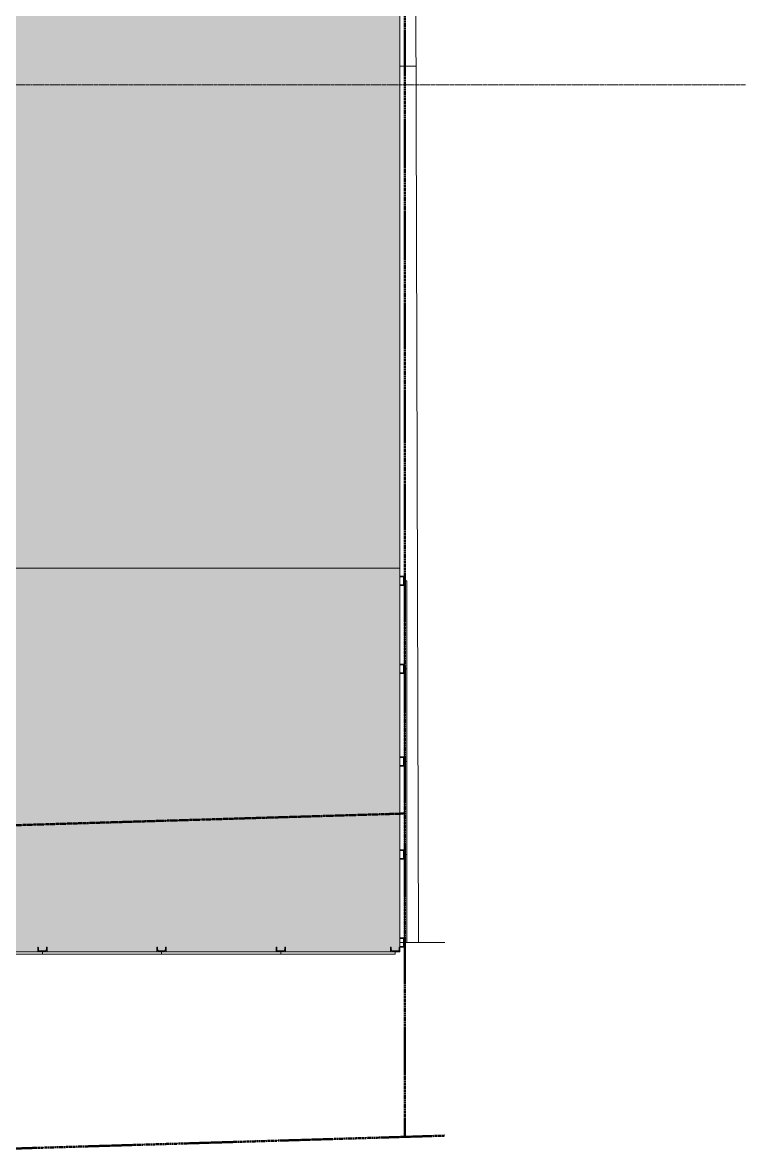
# Model space of a CAD drawing. Header units: inches. Extents: x -4218 to -1830, y 9756 to 12426.
# Drawn here: x -2062.7 to -1830.2, y 9823.9 to 10187.2 of the extents above; entities that cross this region are included whole.
import ezdxf

# ---------------------------------------------------------------- set-up
doc = ezdxf.new("R2010")
doc.units = ezdxf.units.IN
doc.header["$MEASUREMENT"] = 0
for name, pattern in [('Dash 1_16_', [0.125, 0.0625, -0.0625]), ('Double Dash 3_8_', [1, 0.375, -0.125, 0.125, -0.125, 0.125, -0.125]), ('Grid Line 1_2_', [0.875, 0.5, -0.125, 0.125, -0.125])]:
    doc.linetypes.add(name, pattern=pattern)
for name, color, linetype, lineweight in [('0-1', 7, 'Continuous', 5), ('A-FLOR-5', 192, 'Continuous', 9), ('A-FLOR-6', 71, 'Continuous', 13), ('A-FLOR-PATT-1', 9, 'Continuous', 9), ('A-GLAZ-CURT', 52, 'Continuous', 9), ('A-GLAZ-CWMG', 51, 'Continuous', 9), ('C-PROP-LINE', 91, 'Double Dash 3_8_', 50), ('C-PROP-LINE-1', 91, 'Dash 1_16_', 50), ('C-TOPO', 7, 'Continuous', 9), ('S-FNDN-5', 32, 'Continuous', 9), ('S-GRID-1', 1, 'Grid Line 1_2_', 9)]:
    doc.layers.add(name, color=color, linetype=linetype, lineweight=lineweight)
pattern_1 = [(0, (0, 0), (15.36, 3.84), [1.267, -10.253, 1.267, -10.253, -61.44]), (0, (0, 0), (15.36, 3.84), [-23.04, 1.267, -21.773, 1.267, -10.253, -26.88]), (0, (0, 0), (15.36, 3.84), [-57.6, 1.267, -6.413, 1.267, -17.933]), (120, (5.76, 1.92), (-11.0055376, 11.3821502), [1.267, -10.253, 1.267, -10.253, -61.44]), (120, (5.76, 1.92), (-11.0055376, 11.3821502), [-23.04, 1.267, -21.773, 1.267, -10.253, -26.88]), (120, (5.76, 1.92), (-11.0055376, 11.3821502), [-57.6, 1.267, -6.413, 1.267, -17.933]), (240, (7.68, 9.6), (-4.3544624, -15.2221502), [1.267, -10.253, 1.267, -10.253, -61.44]), (240, (7.68, 9.6), (-4.3544624, -15.2221502), [-23.04, 1.267, -21.773, 1.267, -10.253, -26.88]), (240, (7.68, 9.6), (-4.3544624, -15.2221502), [-57.6, 1.267, -6.413, 1.267, -17.933])]

# ---------------------------------------------------------------- blocks, each defined once
blk = doc.blocks.new('CTR  - Topography_rvt-1-BACKGROUND - 1ST FLOOR')
at = {"layer": 'C-TOPO'}
for p, q in [((-1941.32, 12087.19), (-1935.34, 9891.19)), ((-1940.14, 9891.19), (-1941.32, 9891.19)), ((-1926.87, 9891.19), (-1939.07, 9891.19))]:
    blk.add_line(p, q, dxfattribs=at)
blk = doc.blocks.new('Basic Wall _ EXT - C8AØF - _10_ CONCRETE _ 2_ EPS INSUL_ - ___-2578963-BACKGROUND - 1ST FLOOR')
at = {"layer": 'S-FNDN-5'}
for p, q in [((-1941.32, 10173.19), (-1936.11, 10173.19)), ((-1936.11, 10173.19), (-1941.32, 10173.19)), ((-1935.38, 9906.46), (-1935.38, 9891.19))]:
    blk.add_line(p, q, dxfattribs=at)
blk = doc.blocks.new('Horizontal_Siding - Horizontal_Siding-2907272-BACKGROUND - 1ST FLOOR')
at = {"layer": 'A-GLAZ-CURT'}
for p, q in [((-18.42, 2.25), (18.42, 2.25)), ((-18.42, 1.5), (-18.42, 2.25)), ((16.92, 1.5), (-16.92, 1.5)), ((18.42, 2.25), (18.42, 1.5))]:
    blk.add_line(p, q, dxfattribs=at)
blk = doc.blocks.new('Horizontal_Siding - Horizontal_Siding-2907273-BACKGROUND - 1ST FLOOR')
at = {"layer": 'A-GLAZ-CURT'}
for p, q in [((-19.17, 2.25), (19.17, 2.25)), ((-19.17, 1.5), (-19.17, 2.25)), ((17.67, 1.5), (-17.67, 1.5)), ((19.17, 2.25), (19.17, 1.5))]:
    blk.add_line(p, q, dxfattribs=at)
blk = doc.blocks.new('Rectangular Mullion - RAILING POST-2666422-BACKGROUND - 1ST FLOOR')
at = {"layer": 'A-GLAZ-CWMG'}
for p, q in [((-1.5, -1.5), (-1.5, 0)), ((1.5, 0), (1.5, -1.5)), ((1.5, -1.5), (-1.5, -1.5)), ((-1.29, -0.21), (-1.22, -1.18)), ((-1.22, -1.18), (1.22, -1.18)), ((1.22, -1.18), (1.29, -0.21))]:
    blk.add_line(p, q, dxfattribs=at)
for centre, radius, start, end in [((-1.5, -0.21), 0.211, 359.472, 90), ((1.5, -0.21), 0.21, 90, 180.528)]:
    blk.add_arc(centre, radius, start, end, dxfattribs=at)
blk = doc.blocks.new('Rectangular Mullion - RAILING POST-2806288-BACKGROUND - 1ST FLOOR')
at = {"layer": 'A-GLAZ-CWMG'}
for p, q in [((-3, 0), (-3, -1.5)), ((0, -1.5), (0, 0)), ((-3, -1.5), (0, -1.5)), ((-2.72, -1.18), (-2.79, -0.21)), ((-0.28, -1.18), (-2.72, -1.18)), ((-0.21, -0.21), (-0.28, -1.18))]:
    blk.add_line(p, q, dxfattribs=at)
for centre, radius, start, end in [((-3, -0.21), 0.211, 359.472, 90), ((0, -0.21), 0.21, 90, 180.528)]:
    blk.add_arc(centre, radius, start, end, dxfattribs=at)
blk = doc.blocks.new('Horizontal_Siding - Horizontal_Siding-2867638-BACKGROUND - 1ST FLOOR')
at = {"layer": 'A-GLAZ-CURT'}
for p, q in [((-14.18, -2.25), (-14.18, -1.5)), ((14.18, -2.25), (-14.18, -2.25)), ((-12.68, -1.5), (12.68, -1.5)), ((14.18, -1.5), (14.18, -2.25))]:
    blk.add_line(p, q, dxfattribs=at)
blk = doc.blocks.new('Horizontal_Siding - Horizontal_Siding-2867639-BACKGROUND - 1ST FLOOR')
at = {"layer": 'A-GLAZ-CURT'}
for p, q in [((-14.92, -2.25), (-14.92, -1.5)), ((14.92, -2.25), (-14.92, -2.25)), ((-13.42, -1.5), (13.42, -1.5)), ((14.92, -1.5), (14.92, -2.25))]:
    blk.add_line(p, q, dxfattribs=at)
blk = doc.blocks.new('Rectangular Mullion - RAILING POST-2669761-BACKGROUND - 1ST FLOOR')
at = {"layer": 'A-GLAZ-CWMG'}
for p, q in [((-1.5, 1.5), (1.5, 1.5)), ((-1.5, 0), (-1.5, 1.5)), ((-1.22, 1.18), (-1.29, 0.21)), ((1.22, 1.18), (-1.22, 1.18)), ((1.29, 0.21), (1.22, 1.18)), ((1.5, 1.5), (1.5, 0))]:
    blk.add_line(p, q, dxfattribs=at)
for centre, radius, start, end in [((-1.5, 0.21), 0.21, 270, 0.528), ((1.5, 0.21), 0.211, 179.472, 270)]:
    blk.add_arc(centre, radius, start, end, dxfattribs=at)
blk = doc.blocks.new('Rectangular Mullion - RAILING POST-2680138-BACKGROUND - 1ST FLOOR')
at = {"layer": 'A-GLAZ-CWMG'}
for p, q in [((-3, 1.5), (0, 1.5)), ((-3, 0), (-3, 1.5)), ((-2.72, 1.18), (-2.79, 0.21)), ((-0.28, 1.18), (-2.72, 1.18)), ((-0.21, 0.21), (-0.28, 1.18)), ((0, 1.5), (0, 0))]:
    blk.add_line(p, q, dxfattribs=at)
for centre, radius, start, end in [((-3, 0.21), 0.21, 270, 0.528), ((0, 0.21), 0.211, 179.472, 270)]:
    blk.add_arc(centre, radius, start, end, dxfattribs=at)
blk = doc.blocks.new('Rectangular Mullion - RAILING POST-2806291-BACKGROUND - 1ST FLOOR')
at = {"layer": 'A-GLAZ-CWMG'}
for p, q in [((0, 1.5), (-3, 1.5)), ((-3, 1.5), (-3, 0)), ((-2.79, 0.21), (-2.72, 1.18)), ((-2.72, 1.18), (-0.28, 1.18)), ((-0.28, 1.18), (-0.21, 0.21)), ((0, 0), (0, 1.5))]:
    blk.add_line(p, q, dxfattribs=at)
for centre, start, end in [((-3, 0.21), 270, 0.528), ((0, 0.21), 179.472, 270)]:
    blk.add_arc(centre, 0.21, start, end, dxfattribs=at)
blk = doc.blocks.new('Family - ___-1878357-BACKGROUND - 1ST FLOOR')
at = {"layer": 'C-PROP-LINE'}
for p, q in [((-2096.45, 9823.93), (-1939.77, 9828.62)), ((-1939.77, 9828.62), (-1926.87, 9829.01))]:
    blk.add_line(p, q, dxfattribs=at)
blk = doc.blocks.new('Family - ___-2657144-BACKGROUND - 1ST FLOOR')
at = {"layer": 'C-PROP-LINE'}
blk.add_line((-1939.77, 12268.69), (-1939.77, 9828.62), dxfattribs=at)
blk = doc.blocks.new('Family - ___-2855424-BACKGROUND - 1ST FLOOR')
at = {"layer": 'C-PROP-LINE-1'}
blk.add_line((-3987.11, 9871.38), (-1939.77, 9932.67), dxfattribs=at)

msp = doc.modelspace()

# ---------------------------------------------------------------- hatches: boundary and pattern name
at = {"layer": 'A-FLOR-PATT-1'}
h = msp.add_hatch(dxfattribs=at)
h.set_pattern_fill('FP_4', color=256, style=0, pattern_type=2)
h.set_pattern_definition(pattern_1)
h.paths.add_polyline_path([(-2099.32, 10011.59), (-1941.32, 10011.59), (-1941.32, 10819.99), (-2099.32, 10819.99), (-2099.32, 10780.21), (-2096.2, 10780.21), (-2096.2, 10742.19), (-2099.32, 10742.19), (-2099.32, 10703.41), (-2096.2, 10703.41), (-2096.2, 10665.39), (-2099.32, 10665.39), (-2099.32, 10665.01), (-2096.2, 10665.01), (-2096.2, 10626.99), (-2099.32, 10626.99), (-2099.32, 10570.86), (-2096.82, 10570.86), (-2096.82, 10571.43), (-2095.82, 10571.43), (-2095.82, 10542.43), (-2096.82, 10542.43), (-2096.82, 10542.99), (-2099.32, 10542.99), (-2099.32, 10511.41), (-2096.2, 10511.41), (-2096.2, 10473.39), (-2099.32, 10473.39), (-2099.32, 10396.21), (-2096.2, 10396.21), (-2096.2, 10358.19), (-2099.32, 10358.19), (-2099.32, 10357.81), (-2096.2, 10357.81), (-2096.2, 10319.79), (-2099.32, 10319.79), (-2099.32, 10289.59), (-2096.82, 10289.59), (-2096.82, 10290.15), (-2095.82, 10290.15), (-2095.82, 10261.15), (-2096.82, 10261.15), (-2096.82, 10261.71), (-2099.32, 10261.71), (-2099.32, 10204.21), (-2096.2, 10204.21), (-2096.2, 10166.19), (-2099.32, 10166.19), (-2099.32, 10165.81), (-2096.2, 10165.81), (-2096.2, 10127.79), (-2099.32, 10127.79), (-2099.32, 10127.41), (-2096.2, 10127.41), (-2096.2, 10089.39), (-2099.32, 10089.39), (-2099.32, 10012.76)], flags=0)
h = msp.add_hatch(dxfattribs=at)
h.set_pattern_fill('FP_4', color=256, style=0, pattern_type=2)
h.set_pattern_definition(pattern_1)
h.paths.add_polyline_path([(-2594.55, 9888.19), (-2594.55, 9889.69), (-2594.5, 9889.68), (-2594.34, 9889.48), (-2594.27, 9888.51), (-2591.82, 9888.51), (-2591.76, 9889.48), (-2591.55, 9889.69), (-2591.55, 9888.19), (-2556.21, 9888.19), (-2556.21, 9889.69), (-2556.16, 9889.68), (-2556, 9889.48), (-2555.94, 9888.51), (-2553.49, 9888.51), (-2553.42, 9889.48), (-2553.21, 9889.69), (-2553.21, 9888.19), (-2517.87, 9888.19), (-2517.87, 9889.69), (-2517.83, 9889.68), (-2517.66, 9889.48), (-2517.6, 9888.51), (-2515.15, 9888.51), (-2515.09, 9889.48), (-2514.87, 9889.69), (-2514.87, 9888.19), (-2479.54, 9888.19), (-2479.54, 9889.69), (-2479.49, 9889.68), (-2479.33, 9889.48), (-2479.26, 9888.51), (-2476.81, 9888.51), (-2476.75, 9889.48), (-2476.54, 9889.69), (-2476.54, 9888.19), (-2441.2, 9888.19), (-2441.2, 9889.69), (-2441.15, 9889.68), (-2440.99, 9889.48), (-2440.93, 9888.51), (-2438.48, 9888.51), (-2438.41, 9889.48), (-2438.2, 9889.69), (-2438.2, 9888.19), (-2402.86, 9888.19), (-2402.86, 9889.69), (-2402.82, 9889.68), (-2402.65, 9889.48), (-2402.59, 9888.51), (-2400.14, 9888.51), (-2400.08, 9889.48), (-2399.86, 9889.69), (-2399.86, 9888.19), (-2364.53, 9888.19), (-2364.53, 9889.69), (-2364.48, 9889.68), (-2364.32, 9889.48), (-2364.25, 9888.51), (-2361.8, 9888.51), (-2361.74, 9889.48), (-2361.53, 9889.69), (-2361.53, 9888.19), (-2326.19, 9888.19), (-2326.19, 9889.69), (-2326.14, 9889.68), (-2325.98, 9889.48), (-2325.92, 9888.51), (-2323.47, 9888.51), (-2323.4, 9889.48), (-2323.19, 9889.69), (-2323.19, 9888.19), (-2287.85, 9888.19), (-2287.85, 9889.69), (-2287.81, 9889.68), (-2287.64, 9889.48), (-2287.58, 9888.51), (-2285.13, 9888.51), (-2285.06, 9889.48), (-2284.85, 9889.69), (-2284.85, 9888.19), (-2253.92, 9888.19), (-2253.92, 9954.99), (-2369.12, 9954.99), (-2369.12, 10009.09), (-2348.79, 10009.09), (-2348.79, 10011.59), (-2407.71, 10011.59), (-2407.71, 10008.46), (-2445.74, 10008.46), (-2445.74, 10011.59), (-2692.57, 10011.59), (-2692.57, 10009.09), (-2632.32, 10009.09), (-2632.32, 9888.51), (-2630.16, 9888.51), (-2630.1, 9889.48), (-2629.88, 9889.69), (-2629.88, 9888.19), (-2597.22, 9888.19)], flags=0)
h.paths.add_polyline_path([(-2093.17, 9888.19), (-2057.83, 9888.19), (-2057.83, 9889.69), (-2057.79, 9889.68), (-2057.62, 9889.48), (-2057.56, 9888.51), (-2055.11, 9888.51), (-2055.04, 9889.48), (-2054.83, 9889.69), (-2054.83, 9888.19), (-2019.5, 9888.19), (-2019.5, 9889.69), (-2019.45, 9889.68), (-2019.29, 9889.48), (-2019.22, 9888.51), (-2016.77, 9888.51), (-2016.71, 9889.48), (-2016.5, 9889.69), (-2016.5, 9888.19), (-1981.16, 9888.19), (-1981.16, 9889.69), (-1981.11, 9889.68), (-1980.95, 9889.48), (-1980.89, 9888.51), (-1978.44, 9888.51), (-1978.37, 9889.48), (-1978.16, 9889.69), (-1978.16, 9888.19), (-1944.32, 9888.19), (-1944.32, 9889.69), (-1944.28, 9889.68), (-1944.11, 9889.48), (-1944.05, 9888.51), (-1941.6, 9888.51), (-1941.52, 9889.49), (-1941.32, 9889.74), (-1941.32, 10011.59), (-2119.71, 10011.59), (-2119.71, 10009.09), (-2098.7, 10009.09), (-2098.7, 9888.19), (-2096.17, 9888.19), (-2096.17, 9889.69), (-2096.12, 9889.68), (-2095.96, 9889.48), (-2095.9, 9888.51), (-2093.45, 9888.51), (-2093.38, 9889.48), (-2093.17, 9889.69), (-2093.17, 9889.48)], flags=0)
h.paths.add_polyline_path([(-3334.6, 9935.19), (-3329.12, 9935.19), (-3329.12, 10009.09), (-3289.59, 10009.09), (-3289.59, 10011.59), (-3367.4, 10011.59), (-3367.4, 10008.46), (-3405.42, 10008.46), (-3405.42, 10011.59), (-3480.25, 10011.59), (-3480.25, 10009.09), (-3479.69, 10009.09), (-3479.69, 10008.09), (-3508.69, 10008.09), (-3508.69, 10009.09), (-3508.12, 10009.09), (-3508.12, 10011.59), (-3770.72, 10011.59), (-3770.72, 10008.46), (-3808.75, 10008.46), (-3808.75, 10011.59), (-3829.32, 10011.59), (-3829.32, 9946.44), (-3830.89, 9946.44), (-3830.89, 9944.94), (-3823.32, 9944.94), (-3823.32, 9946.44), (-3823.28, 9946.43), (-3823.11, 9946.23), (-3823.05, 9945.26), (-3820.6, 9945.26), (-3820.53, 9946.23), (-3820.32, 9946.44), (-3820.32, 9944.94), (-3821.82, 9944.94), (-3821.82, 9944.19), (-3830.89, 9944.19), (-3830.88, 9943.19), (-3759.32, 9943.19), (-3759.32, 9935.19), (-3401.64, 9935.19)], flags=0)
h.paths.add_polyline_path([(-3681.65, 9973.09), (-3759.65, 9973.09), (-3759.65, 10009.09), (-3681.65, 10009.09)], flags=0)
h.paths.add_polyline_path([(-3416.3, 9995.64), (-3476.12, 9995.64), (-3476.12, 10008.64), (-3412.12, 10008.64), (-3412.12, 9995.64)], flags=0)
h.paths.add_polyline_path([(-3669.78, 9995.64), (-3681.62, 9995.64), (-3681.62, 10008.64), (-3521.62, 10008.64), (-3521.62, 9995.64), (-3649.62, 9995.64)], flags=0)
h.paths.add_polyline_path([(-3060.14, 10009.09), (-3060.14, 10011.59), (-3103.72, 10011.59), (-3103.72, 10009.09), (-3060.89, 10009.09)], flags=0)
h.paths.add_polyline_path([(-3213.36, 10009.09), (-3169.52, 10009.09), (-3169.52, 10011.59), (-3214.11, 10011.59), (-3214.11, 10009.09)], flags=0)
h.paths.add_polyline_path([(-3252.84, 10009.09), (-3252.14, 10009.09), (-3252.14, 10011.59), (-3253.46, 10011.59), (-3253.46, 10009.09)], flags=0)
h.paths.add_polyline_path([(-3132.16, 10009.09), (-3131.6, 10009.09), (-3131.6, 10011.59), (-3141.65, 10011.59), (-3141.65, 10009.09), (-3133.5, 10009.09)], flags=0)
h.paths.add_polyline_path([(-3020.79, 10009.09), (-3020.79, 10011.59), (-3022.11, 10011.59), (-3022.11, 10009.09), (-3021.41, 10009.09)], flags=0)
h.paths.add_polyline_path([(-2984.66, 10009.09), (-2886.39, 10009.09), (-2886.39, 10011.59), (-2984.66, 10011.59), (-2984.66, 10009.84)], flags=0)
h.paths.add_polyline_path([(-2714.53, 10009.09), (-2694.32, 10009.09), (-2694.32, 10011.59), (-2718.29, 10011.59), (-2718.29, 10009.09), (-2717.72, 10009.09)], flags=0)
h.paths.add_polyline_path([(-2848.94, 10009.09), (-2848.94, 10011.59), (-2850.26, 10011.59), (-2850.26, 10009.09), (-2849.56, 10009.09)], flags=0)
h.paths.add_polyline_path([(-2810.54, 10009.09), (-2810.54, 10011.59), (-2810.91, 10011.59), (-2810.91, 10009.09)], flags=0)
h.paths.add_polyline_path([(-2772.51, 10009.09), (-2746.16, 10009.09), (-2746.16, 10011.59), (-2772.51, 10011.59), (-2772.51, 10009.82)], flags=0)
h.paths.add_polyline_path([(-2195.01, 10009.09), (-2157.74, 10009.09), (-2157.74, 10011.59), (-2273.31, 10011.55), (-2273.31, 10009.09), (-2270.81, 10009.09)], flags=0)
h.paths.add_polyline_path([(-2312.66, 10009.09), (-2311.34, 10009.09), (-2311.34, 10011.59), (-2312.66, 10011.59), (-2312.66, 10009.84)], flags=0)

# ---------------------------------------------------------------- linework, layer by layer
at = {"layer": 'A-FLOR-5'}
msp.add_line((-1941.32, 12089.69), (-1941.32, 9889.69), dxfattribs=at)
at = {"layer": 'A-FLOR-6'}
msp.add_line((-2099.32, 10011.59), (-1941.32, 10011.59), dxfattribs=at)
at = {"layer": 'S-GRID-1'}
msp.add_line((-1830.2, 10167.19), (-4168.71, 10167.19), dxfattribs=at)

# ---------------------------------------------------------------- block references
at = {"layer": '0-1'}
msp.add_blockref('CTR  - Topography_rvt-1-BACKGROUND - 1ST FLOOR', (0, 0), dxfattribs=at)
at = {"layer": 'A-GLAZ-CURT'}
for name, p, rotation in [('Horizontal_Siding - Horizontal_Siding-2867638-BACKGROUND - 1ST FLOOR', (-1941.32, 9993.41), 89.99999999999952), ('Horizontal_Siding - Horizontal_Siding-2867639-BACKGROUND - 1ST FLOOR', (-1941.32, 9964.31), 89.99999999999952), ('Horizontal_Siding - Horizontal_Siding-2867639-BACKGROUND - 1ST FLOOR', (-1941.32, 9934.46), 89.99999999999952), ('Horizontal_Siding - Horizontal_Siding-2867638-BACKGROUND - 1ST FLOOR', (-1941.32, 9905.36), 89.99999999999952), ('Horizontal_Siding - Horizontal_Siding-2907273-BACKGROUND - 1ST FLOOR', (-2075.5, 9889.69), 180), ('Horizontal_Siding - Horizontal_Siding-2907273-BACKGROUND - 1ST FLOOR', (-2037.17, 9889.69), 180), ('Horizontal_Siding - Horizontal_Siding-2907273-BACKGROUND - 1ST FLOOR', (-1998.83, 9889.69), 180), ('Horizontal_Siding - Horizontal_Siding-2907272-BACKGROUND - 1ST FLOOR', (-1961.24, 9889.69), 180)]:
    msp.add_blockref(name, p, dxfattribs=dict(at, rotation=rotation))
at = {"layer": 'A-GLAZ-CWMG', "extrusion": (0, 0, -1), "rotation": 90.0000000000005}
for name, p in [('Rectangular Mullion - RAILING POST-2680138-BACKGROUND - 1ST FLOOR', (1941.32, 10009.09)), ('Rectangular Mullion - RAILING POST-2669761-BACKGROUND - 1ST FLOOR', (1941.32, 9979.24)), ('Rectangular Mullion - RAILING POST-2669761-BACKGROUND - 1ST FLOOR', (1941.32, 9949.39)), ('Rectangular Mullion - RAILING POST-2669761-BACKGROUND - 1ST FLOOR', (1941.32, 9919.54))]:
    msp.add_blockref(name, p, dxfattribs=at)
at = {"layer": 'A-GLAZ-CWMG', "rotation": 269.9999999999995}
msp.add_blockref('Rectangular Mullion - RAILING POST-2806291-BACKGROUND - 1ST FLOOR', (-1941.32, 9889.69), dxfattribs=at)
at = {"layer": 'A-GLAZ-CWMG', "extrusion": (0, 0, -1)}
for p in [(2056.33, 9889.69), (2018, 9889.69), (1979.66, 9889.69)]:
    msp.add_blockref('Rectangular Mullion - RAILING POST-2666422-BACKGROUND - 1ST FLOOR', p, dxfattribs=at)
at = {"layer": 'A-GLAZ-CWMG'}
msp.add_blockref('Rectangular Mullion - RAILING POST-2806288-BACKGROUND - 1ST FLOOR', (-1941.32, 9889.69), dxfattribs=at)
at = {"layer": 'C-PROP-LINE'}
for name in ['Family - ___-1878357-BACKGROUND - 1ST FLOOR', 'Family - ___-2657144-BACKGROUND - 1ST FLOOR']:
    msp.add_blockref(name, (0, 0), dxfattribs=at)
at = {"layer": 'C-PROP-LINE-1'}
msp.add_blockref('Family - ___-2855424-BACKGROUND - 1ST FLOOR', (0, 0), dxfattribs=at)
at = {"layer": 'S-FNDN-5'}
msp.add_blockref('Basic Wall _ EXT - C8AØF - _10_ CONCRETE _ 2_ EPS INSUL_ - ___-2578963-BACKGROUND - 1ST FLOOR', (0, 0), dxfattribs=at)

doc.saveas('drawing.dxf')
